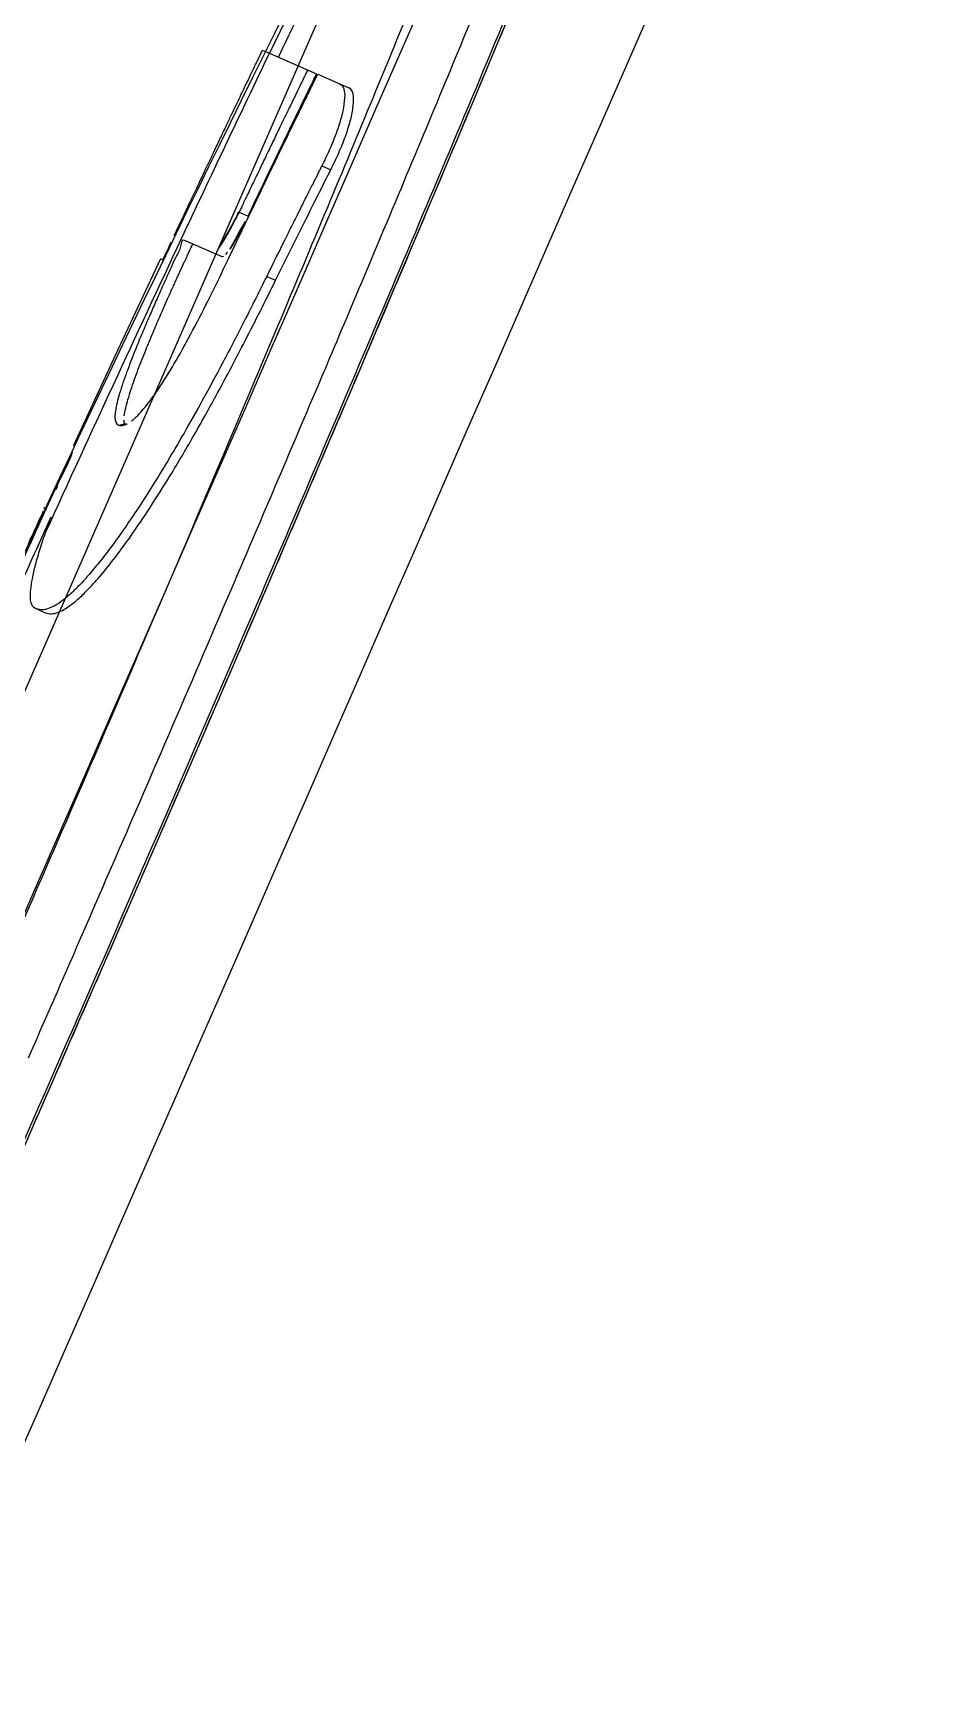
# Model space of a CAD drawing. Header units: millimetres. Extents: x 1145859089 to 1147511753, y -1047484727 to -1047247487.
# Drawn here: x 1146005189.51 to 1146005210.49, y -1047431132.04 to -1047431093.01 of the extents above; entities that cross this region are included whole.
import ezdxf
from ezdxf.xclip import XClip

# ---------------------------------------------------------------- set-up
doc = ezdxf.new("R2010")
doc.units = ezdxf.units.MM
doc.header["$LTSCALE"] = 100
doc.header["$MEASUREMENT"] = 0
doc.header["$XCLIPFRAME"] = 2
doc.layers.get('0').update_dxf_attribs({"linetype": 'CONTINUOUS'})
doc.layers.add('XREF', color=135, linetype='CONTINUOUS')
doc.layers.add('단지배치도$0$W240910', color=135, linetype='CONTINUOUS')

# ---------------------------------------------------------------- blocks, each defined once
blk = doc.blocks.new('단지배치도$0$zw$9902')
at = {"layer": '단지배치도$0$W240910', "linetype": 'ByBlock', "ltscale": 20}
for p, q in [((67020.725, -59802.693), (67086.843, -59651.522)), ((67054.919, -59722.821), (67054.259, -59724.18)), ((67060.094, -59722.831), (67059.496, -59724.262)), ((67054.094, -59724.108), (67055.369, -59724.666)), ((67059.496, -59724.262), (67058.883, -59725.726)), ((67055.395, -59724.677), (67056.129, -59724.998)), ((67058.883, -59725.726), (67058.25, -59727.229)), ((67055.492, -59726.836), (67055.703, -59726.928)), ((67058.25, -59727.229), (67057.596, -59728.779)), ((67053.541, -59727.929), (67053.752, -59728.021)), ((67053.126, -59728.977), (67052.238, -59728.588)), ((67057.596, -59728.779), (67056.916, -59730.383)), ((67051.689, -59729.029), (67050.684, -59731.173)), ((67051.689, -59729.029), (67051.745, -59729.053)), ((67054.191, -59729.442), (67054.402, -59729.534)), ((67056.916, -59730.383), (67056.352, -59731.712)), ((67050.684, -59731.173), (67049.64, -59733.424)), ((67055.502, -59731.785), (67055.539, -59731.697)), ((67056.352, -59731.712), (67055.767, -59733.084)), ((67055.767, -59733.084), (67055.162, -59734.5)), ((67049.653, -59733.429), (67049.64, -59733.424)), ((67049, -59734.908), (67049.204, -59734.461)), ((67055.162, -59734.5), (67054.541, -59735.951)), ((67048.965, -59734.893), (67049, -59734.908)), ((67049.107, -59735.116), (67048.957, -59735.445)), ((67054.541, -59735.951), (67053.909, -59737.423)), ((67048.934, -59737.353), (67048.723, -59737.26)), ((67053.909, -59737.423), (67053.272, -59738.903)), ((67053.272, -59738.903), (67052.636, -59740.377)), ((67052.636, -59740.377), (67052.007, -59741.832)), ((67052.007, -59741.832), (67051.239, -59743.602)), ((67051.239, -59743.602), (67050.498, -59745.307)), ((67050.498, -59745.307), (67049.781, -59746.951)), ((67049.781, -59746.951), (67049.086, -59748.542)), ((67049.086, -59748.542), (67048.409, -59750.086))]:
    blk.add_line(p, q, dxfattribs=at)
at = {"layer": '단지배치도$0$W240910'}
blk.add_arc((56404.253, -57219.78, 0), 12756.719, 322.5073299, 9.110085, dxfattribs=at)
at = {"layer": '단지배치도$0$W240910', "linetype": 'ByBlock', "ltscale": 20}
for centre, radius, start, end in [((41187.247, -48432.862), 28226.861, 336.1737041, 336.5796701), ((40755.517, -48244.035), 28703.079, 336.175398, 336.577983), ((67563.43, -59968.724), 564.854, 154.34602, 154.83785), ((67668.634, -60017.928), 680.995, 154.854316, 155.493839), ((65814.356, -59205.952), 1347.94, 336.826864, 337.039199)]:
    blk.add_arc(centre, radius, start, end, dxfattribs=at)
at = {"layer": '단지배치도$0$W240910', "linetype": 'ByBlock', "ltscale": 20, "extrusion": (0, 0, -1)}
blk.add_ellipse((67489.418, -59940.659), major_axis=(-452.685, -177.193), ratio=1, start_param=0.708795, end_param=0.862005, dxfattribs=at)
at = {"layer": '단지배치도$0$W240910', "linetype": 'ByBlock', "ltscale": 20}
for points, knots in [([(67068.303, -59701.903), (67068.273, -59702.003), (67068.195, -59702.253), (67068.06, -59702.668), (67067.89, -59703.172), (67067.69, -59703.747), (67067.451, -59704.417), (67067.162, -59705.207), (67066.817, -59706.135), (67066.409, -59707.211), (67065.932, -59708.448), (67065.379, -59709.863), (67064.74, -59711.478), (67064.004, -59713.315), (67063.161, -59715.4), (67062.197, -59717.759), (67061.099, -59720.424), (67059.848, -59723.43), (67058.427, -59726.819), (67056.813, -59730.637), (67054.981, -59734.936), (67052.89, -59739.802), (67050.545, -59745.212), (67048.074, -59750.863), (67045.683, -59756.283), (67043.517, -59761.15), (67041.597, -59765.431), (67039.883, -59769.222), (67038.355, -59772.578), (67036.991, -59775.548), (67035.776, -59778.174), (67034.694, -59780.492), (67033.732, -59782.535), (67032.879, -59784.33), (67032.124, -59785.902), (67031.458, -59787.275), (67030.87, -59788.471), (67030.355, -59789.507), (67029.906, -59790.396), (67029.52, -59791.149), (67029.188, -59791.784), (67028.9, -59792.325), (67028.644, -59792.795), (67028.426, -59793.185), (67028.29, -59793.421), (67028.233, -59793.518)], [0, 0, 0, 0, 0.313904, 0.785938, 1.309904, 1.908722, 2.610799, 3.446041, 4.432154, 5.579577, 6.898803, 8.409937, 10.137933, 12.10808, 14.347045, 16.883775, 19.753734, 22.995188, 26.650958, 30.776923, 35.433042, 40.668896, 46.665278, 53.123251, 59.172395, 64.435061, 69.106362, 73.246956, 76.916151, 80.169465, 83.05019, 85.596842, 87.844859, 89.823381, 91.559072, 93.077294, 94.402921, 95.55651, 96.548523, 97.389382, 98.09617, 98.698881, 99.226154, 99.701164, 100.041093, 100.041093, 100.041093, 100.041093]), ([(67054.468, -59724.272), (67054.614, -59723.966), (67056.358, -59720.347), (67058.81, -59715.393), (67061.821, -59709.724), (67063.167, -59707.335), (67063.795, -59706.275)], [0, 0, 0, 0, 1.015514, 12.053259, 16.577359, 20.274834, 20.274834, 20.274834, 20.274834]), ([(67047.289, -59747.294), (67047.789, -59746.151), (67048.805, -59743.819), (67050.319, -59740.323), (67051.792, -59736.894), (67053.17, -59733.66), (67054.437, -59730.66), (67055.604, -59727.875), (67056.681, -59725.283), (67057.632, -59722.974), (67058.223, -59721.527), (67058.485, -59720.881)], [0, 0, 0, 0, 3.743672, 7.631825, 11.428276, 14.93902, 18.178212, 21.197, 23.998758, 26.597082, 28.688442, 28.688442, 28.688442, 28.688442]), ([(67055.539, -59731.697), (67055.674, -59731.379), (67056.193, -59730.151), (67057.066, -59728.077), (67058.129, -59725.534), (67059.109, -59723.171), (67059.737, -59721.645), (67060.04, -59720.906), (67060.043, -59720.897)], [0, 0, 0, 0, 1.036829, 3.999041, 6.750569, 9.30493, 11.673982, 11.701224, 11.701224, 11.701224, 11.701224]), ([(67059.833, -59723.311), (67058.881, -59725.591), (67056.703, -59730.763), (67053.163, -59739.036), (67049.214, -59748.128), (67045.219, -59757.2), (67041.545, -59765.419), (67039.224, -59770.534), (67038.193, -59772.785)], [0, 0, 0, 0, 7.412838, 16.836515, 26.99373, 37.150656, 46.573573, 54.002163, 54.002163, 54.002163, 54.002163]), ([(67052.01, -59728.488), (67052.024, -59728.458), (67052.055, -59728.394), (67052.102, -59728.292), (67052.155, -59728.179), (67052.214, -59728.054), (67052.28, -59727.915), (67052.352, -59727.761), (67052.433, -59727.592), (67052.521, -59727.405), (67052.618, -59727.199), (67052.726, -59726.972), (67052.843, -59726.724), (67052.972, -59726.453), (67053.107, -59726.169), (67053.239, -59725.893), (67053.359, -59725.64), (67053.466, -59725.417), (67053.561, -59725.218), (67053.646, -59725.039), (67053.724, -59724.879), (67053.793, -59724.733), (67053.857, -59724.601), (67053.914, -59724.482), (67053.966, -59724.374), (67054.025, -59724.251), (67054.067, -59724.163), (67054.094, -59724.108)], [0, 0, 0, 0, 0.101216, 0.21268, 0.337037, 0.475183, 0.628251, 0.797552, 0.984556, 1.19086, 1.418155, 1.668178, 1.942617, 2.242149, 2.568282, 2.885152, 3.162222, 3.407853, 3.62699, 3.823753, 4.001309, 4.162123, 4.30788, 4.439847, 4.55914, 4.666717, 4.850658, 4.850658, 4.850658, 4.850658]), ([(67053.283, -59729.045), (67053.308, -59728.992), (67053.347, -59728.909), (67053.403, -59728.792), (67053.452, -59728.69), (67053.506, -59728.577), (67053.565, -59728.453), (67053.631, -59728.315), (67053.704, -59728.164), (67053.784, -59727.997), (67053.872, -59727.814), (67053.968, -59727.613), (67054.075, -59727.392), (67054.191, -59727.151), (67054.316, -59726.891), (67054.445, -59726.625), (67054.568, -59726.372), (67054.679, -59726.143), (67054.777, -59725.941), (67054.865, -59725.76), (67054.944, -59725.597), (67055.016, -59725.451), (67055.081, -59725.318), (67055.14, -59725.198), (67055.193, -59725.088), (67055.242, -59724.989), (67055.308, -59724.853), (67055.359, -59724.75), (67055.395, -59724.677)], [0, 0, 0, 0, 0.17416, 0.276031, 0.388935, 0.513769, 0.651585, 0.803563, 0.971007, 1.15534, 1.358079, 1.580814, 1.825108, 2.092345, 2.384014, 2.69133, 2.977529, 3.229439, 3.453049, 3.65296, 3.832726, 3.995123, 4.142371, 4.276119, 4.397538, 4.507655, 4.607381, 4.851738, 4.851738, 4.851738, 4.851738]), ([(67055.159, -59724.574), (67055.145, -59724.602), (67055.113, -59724.668), (67055.066, -59724.765), (67055.015, -59724.87), (67054.96, -59724.981), (67054.896, -59725.114), (67054.835, -59725.239), (67054.78, -59725.353), (67054.733, -59725.45), (67054.682, -59725.556), (67054.626, -59725.671), (67054.565, -59725.796), (67054.5, -59725.932), (67054.428, -59726.081), (67054.351, -59726.241), (67054.267, -59726.414), (67054.183, -59726.59), (67054.102, -59726.758), (67054.03, -59726.908), (67053.966, -59727.041), (67053.908, -59727.161), (67053.857, -59727.268), (67053.811, -59727.365), (67053.757, -59727.477), (67053.698, -59727.6), (67053.637, -59727.729), (67053.586, -59727.836), (67053.555, -59727.9), (67053.541, -59727.929)], [0, 0, 0, 0, 0.095089, 0.219783, 0.322968, 0.445598, 0.591346, 0.764655, 0.863252, 0.970765, 1.087943, 1.215607, 1.354611, 1.505842, 1.670102, 1.848055, 2.040627, 2.245358, 2.433728, 2.59899, 2.745967, 2.877573, 2.996021, 3.1031, 3.200257, 3.369431, 3.510696, 3.62852, 3.724919, 3.724919, 3.724919, 3.724919]), ([(67053.752, -59728.021), (67053.934, -59727.639), (67054.296, -59726.883), (67054.835, -59725.765), (67055.192, -59725.029), (67055.369, -59724.666)], [0, 0, 0, 0, 1.271475, 2.513114, 3.724917, 3.724917, 3.724917, 3.724917]), ([(67055.919, -59724.906), (67055.962, -59724.925), (67056.032, -59725.043), (67056.032, -59725.265), (67055.988, -59725.567), (67055.882, -59725.938), (67055.716, -59726.372), (67055.573, -59726.675), (67055.492, -59726.836)], [0, 0, 0, 0, 0.143478, 0.361031, 0.665707, 1.052829, 1.51729, 2.057986, 2.057986, 2.057986, 2.057986]), ([(67055.703, -59726.928), (67055.769, -59726.798), (67055.892, -59726.54), (67056.047, -59726.157), (67056.161, -59725.802), (67056.229, -59725.497), (67056.246, -59725.259), (67056.223, -59725.089), (67056.162, -59725.013), (67056.129, -59724.998)], [0, 0, 0, 0, 0.437832, 0.858245, 1.237806, 1.553804, 1.792378, 1.953384, 2.060312, 2.060312, 2.060312, 2.060312]), ([(67055.492, -59726.836), (67055.475, -59726.869), (67055.443, -59726.931), (67055.394, -59727.03), (67055.345, -59727.125), (67055.294, -59727.228), (67055.239, -59727.337), (67055.174, -59727.465), (67055.113, -59727.587), (67055.058, -59727.697), (67055.011, -59727.791), (67054.96, -59727.892), (67054.905, -59728.003), (67054.845, -59728.123), (67054.78, -59728.252), (67054.714, -59728.385), (67054.65, -59728.514), (67054.592, -59728.63), (67054.541, -59728.733), (67054.484, -59728.85), (67054.422, -59728.975), (67054.358, -59729.104), (67054.304, -59729.212), (67054.25, -59729.322), (67054.213, -59729.397), (67054.191, -59729.442)], [0, 0, 0, 0, 0.112954, 0.208496, 0.331779, 0.433261, 0.553589, 0.696324, 0.865585, 0.961592, 1.066042, 1.179595, 1.302893, 1.436481, 1.58099, 1.736669, 1.883678, 2.012234, 2.126246, 2.228064, 2.40197, 2.544523, 2.662842, 2.761843, 2.912936, 2.912936, 2.912936, 2.912936]), ([(67054.402, -59729.534), (67054.548, -59729.238), (67054.837, -59728.653), (67055.271, -59727.784), (67055.559, -59727.211), (67055.703, -59726.928)], [0, 0, 0, 0, 0.989544, 1.960523, 2.912934, 2.912934, 2.912934, 2.912934]), ([(67053.541, -59727.929), (67053.51, -59727.916), (67053.503, -59728.049), (67053.437, -59728.125), (67053.374, -59728.263), (67053.309, -59728.378), (67053.25, -59728.484), (67053.199, -59728.568), (67053.145, -59728.657), (67053.067, -59728.762), (67052.985, -59728.914), (67052.916, -59728.884)], [0, 0, 0, 0, 0.099852, 0.220205, 0.362888, 0.530834, 0.624621, 0.724171, 0.82741, 0.928421, 1.154137, 1.154137, 1.154137, 1.154137]), ([(67053.32, -59728.8), (67053.325, -59728.792), (67053.363, -59728.737), (67053.427, -59728.634), (67053.506, -59728.497), (67053.572, -59728.374), (67053.629, -59728.267), (67053.688, -59728.152), (67053.728, -59728.071), (67053.752, -59728.021)], [0, 0, 0, 0, 0.0286483, 0.202492, 0.3627056, 0.5025188, 0.6215872, 0.72481, 0.891535, 0.891535, 0.891535, 0.891535]), ([(67052.238, -59728.588), (67052.178, -59728.562), (67052.168, -59728.812), (67052.057, -59728.95), (67051.964, -59729.183), (67051.852, -59729.417), (67051.733, -59729.684), (67051.602, -59729.977), (67051.46, -59730.301), (67051.31, -59730.651), (67051.161, -59731.008), (67051.024, -59731.35), (67050.906, -59731.661), (67050.806, -59731.941), (67050.726, -59732.191), (67050.665, -59732.41), (67050.626, -59732.603), (67050.605, -59732.775), (67050.636, -59732.923), (67050.696, -59732.95)], [0, 0, 0, 0, 0.195011, 0.405941, 0.642777, 0.905836, 1.19659, 1.517326, 1.87024, 2.25796, 2.658507, 3.030466, 3.362542, 3.658502, 3.92079, 4.149796, 4.343803, 4.500246, 4.69802, 4.69802, 4.69802, 4.69802]), ([(67050.834, -59732.731), (67050.843, -59732.67), (67050.867, -59732.539), (67050.922, -59732.334), (67050.991, -59732.113), (67051.071, -59731.882), (67051.157, -59731.647), (67051.247, -59731.413), (67051.338, -59731.187), (67051.426, -59730.971), (67051.511, -59730.768), (67051.592, -59730.578), (67051.668, -59730.4), (67051.74, -59730.236), (67051.807, -59730.084), (67051.869, -59729.943), (67051.928, -59729.811), (67051.983, -59729.689), (67052.034, -59729.576), (67052.082, -59729.471), (67052.125, -59729.377), (67052.175, -59729.268), (67052.229, -59729.15), (67052.287, -59729.026), (67052.336, -59728.92), (67052.389, -59728.807), (67052.426, -59728.729), (67052.449, -59728.68)], [0, 0, 0, 0, 0.18482, 0.399634, 0.634331, 0.880768, 1.133215, 1.385465, 1.630793, 1.864656, 2.085114, 2.291887, 2.484706, 2.66379, 2.829812, 2.983805, 3.127128, 3.261057, 3.38575, 3.500511, 3.604704, 3.698441, 3.860084, 3.994572, 4.108376, 4.208118, 4.369264, 4.369264, 4.369264, 4.369264]), ([(67051.745, -59729.053), (67051.774, -59728.991), (67051.832, -59728.867), (67051.92, -59728.678), (67051.98, -59728.552), (67052.01, -59728.488)], [0, 0, 0, 0, 0.2050972, 0.4131775, 0.6241854, 0.6241854, 0.6241854, 0.6241854]), ([(67053.226, -59728.923), (67053.23, -59728.917), (67053.263, -59728.877), (67053.294, -59728.836), (67053.32, -59728.8)], [0, 0, 0, 0, 0.0226947, 0.154275, 0.154275, 0.154275, 0.154275]), ([(67051.001, -59732.857), (67051.028, -59732.836), (67051.156, -59732.721), (67051.397, -59732.45), (67051.718, -59731.988), (67052.078, -59731.397), (67052.463, -59730.696), (67052.869, -59729.902), (67053.142, -59729.341), (67053.283, -59729.045)], [0, 0, 0, 0, 0.103432, 0.513998, 1.083013, 1.788604, 2.591194, 3.480034, 4.463626, 4.463626, 4.463626, 4.463626]), ([(67054.191, -59729.442), (67054.02, -59729.79), (67053.68, -59730.47), (67053.175, -59731.445), (67052.698, -59732.33), (67052.263, -59733.105), (67051.869, -59733.777), (67051.51, -59734.364), (67051.18, -59734.88), (67050.872, -59735.336), (67050.585, -59735.741), (67050.313, -59736.099), (67050.056, -59736.415), (67049.812, -59736.688), (67049.58, -59736.919), (67049.362, -59737.102), (67049.168, -59737.227), (67049.006, -59737.291), (67048.859, -59737.309), (67048.77, -59737.281), (67048.723, -59737.26)], [0, 0, 0, 0, 1.16257, 2.280251, 3.29542, 4.176424, 4.948514, 5.631315, 6.240232, 6.787216, 7.281357, 7.729263, 8.135329, 8.501917, 8.829303, 9.116603, 9.352359, 9.519651, 9.634222, 9.7897, 9.7897, 9.7897, 9.7897]), ([(67048.934, -59737.353), (67048.97, -59737.368), (67049.053, -59737.398), (67049.21, -59737.389), (67049.365, -59737.324), (67049.528, -59737.224), (67049.71, -59737.082), (67049.949, -59736.858), (67050.25, -59736.53), (67050.608, -59736.088), (67051.012, -59735.535), (67051.458, -59734.873), (67051.946, -59734.097), (67052.48, -59733.191), (67053.068, -59732.135), (67053.719, -59730.902), (67054.166, -59730.013), (67054.402, -59729.534)], [0, 0, 0, 0, 0.118596, 0.259742, 0.460965, 0.614568, 0.833792, 1.152184, 1.597101, 2.167626, 2.856983, 3.651553, 4.561285, 5.608192, 6.805232, 8.187969, 9.789716, 9.789716, 9.789716, 9.789716]), ([(67050.838, -59732.947), (67050.832, -59732.924), (67050.821, -59732.852), (67050.827, -59732.779), (67050.834, -59732.731)], [0, 0, 0, 0, 0.0700071, 0.2170755, 0.2170755, 0.2170755, 0.2170755]), ([(67050.696, -59732.95), (67050.747, -59732.972), (67050.868, -59732.949), (67050.959, -59732.891), (67051.001, -59732.857)], [0, 0, 0, 0, 0.1644097, 0.3278175, 0.3278175, 0.3278175, 0.3278175]), ([(67049.204, -59734.461), (67049.245, -59734.479), (67049.251, -59734.3), (67049.333, -59734.198), (67049.39, -59734.047), (67049.447, -59733.925), (67049.49, -59733.823), (67049.541, -59733.718), (67049.573, -59733.599), (67049.716, -59733.457), (67049.653, -59733.429)], [0, 0, 0, 0, 0.132267, 0.291369, 0.480203, 0.586289, 0.699205, 0.815635, 0.920594, 1.125394, 1.125394, 1.125394, 1.125394]), ([(67045.82, -59741.964), (67045.84, -59741.919), (67045.884, -59741.82), (67045.943, -59741.688), (67045.997, -59741.565), (67046.044, -59741.459), (67046.097, -59741.342), (67046.154, -59741.213), (67046.217, -59741.071), (67046.287, -59740.914), (67046.364, -59740.741), (67046.449, -59740.551), (67046.543, -59740.342), (67046.646, -59740.111), (67046.76, -59739.857), (67046.885, -59739.577), (67047.023, -59739.27), (67047.175, -59738.932), (67047.341, -59738.564), (67047.518, -59738.17), (67047.695, -59737.778), (67047.86, -59737.413), (67048.007, -59737.089), (67048.137, -59736.801), (67048.254, -59736.544), (67048.359, -59736.313), (67048.454, -59736.104), (67048.541, -59735.914), (67048.619, -59735.742), (67048.691, -59735.585), (67048.756, -59735.442), (67048.815, -59735.312), (67048.869, -59735.194), (67048.919, -59735.086), (67048.961, -59734.992), (67048.988, -59734.934), (67049, -59734.908)], [0, 0, 0, 0, 0.146797, 0.327675, 0.432694, 0.548589, 0.676395, 0.817275, 0.972512, 1.14355, 1.331994, 1.539634, 1.768441, 2.020558, 2.298256, 2.603906, 2.940022, 3.30906, 3.713162, 4.153195, 4.603544, 5.003521, 5.356171, 5.669828, 5.95075, 6.203727, 6.432484, 6.640047, 6.828834, 7.000657, 7.15709, 7.299559, 7.429341, 7.547589, 7.655318, 7.739113, 7.739113, 7.739113, 7.739113]), ([(67048.923, -59734.974), (67048.921, -59734.98), (67048.912, -59735.045), (67048.851, -59735.135), (67048.796, -59735.269), (67048.734, -59735.399), (67048.668, -59735.567), (67048.569, -59735.693), (67048.563, -59735.945), (67048.5, -59735.918)], [0, 0, 0, 0, 0.020973, 0.195028, 0.313432, 0.457468, 0.631209, 0.830617, 1.035233, 1.035233, 1.035233, 1.035233]), ([(67048.957, -59735.445), (67048.611, -59736.204), (67047.899, -59737.772), (67046.882, -59740.036), (67046.211, -59741.542), (67045.902, -59742.238)], [0, 0, 0, 0, 2.502735, 5.165204, 7.447969, 7.447969, 7.447969, 7.447969]), ([(67048.723, -59737.26), (67048.678, -59737.241), (67048.632, -59737.142), (67048.618, -59736.992), (67048.628, -59736.798), (67048.669, -59736.542), (67048.745, -59736.222), (67048.853, -59735.852), (67048.939, -59735.592), (67048.985, -59735.458)], [0, 0, 0, 0, 0.147564, 0.278021, 0.465247, 0.723521, 1.056426, 1.451024, 1.877742, 1.877742, 1.877742, 1.877742]), ([(67048.985, -59735.458), (67048.998, -59735.42), (67049.024, -59735.345), (67049.065, -59735.231), (67049.093, -59735.154), (67049.107, -59735.116)], [0, 0, 0, 0, 0.1187338, 0.2398341, 0.3631489, 0.3631489, 0.3631489, 0.3631489]), ([(67048.577, -59747.857), (67049.155, -59746.538), (67050.262, -59743.996), (67051.853, -59740.321), (67052.931, -59737.814), (67053.48, -59736.531), (67053.544, -59736.381)], [0, 0, 0, 0, 4.321778, 8.317016, 12.015205, 12.505484, 12.505484, 12.505484, 12.505484])]:
    blk.add_open_spline(points, degree=3, knots=knots, dxfattribs=at)
for points in [[(67053.126, -59728.977), (67053.161, -59728.992), (67053.202, -59728.952), (67053.226, -59728.923)], [(67048.964, -59734.893), (67048.936, -59734.881), (67048.927, -59734.944), (67048.923, -59734.974)]]:
    blk.add_open_spline(points, degree=3, dxfattribs=at)
blk = doc.blocks.new('단지배치도')
blk.add_blockref('단지배치도$0$zw$9902', (141034.193, 142437.157))

msp = doc.modelspace()

# ---------------------------------------------------------------- block references
at = {"layer": 'XREF'}
ref = msp.add_blockref('단지배치도', (1145797106.633357, -1047513806.462535), dxfattribs=at)
XClip(ref).set_block_clipping_path([(72982.4064819524, 34919.7593965298), (360382.4067475507, 255319.7593436697)])

doc.saveas('drawing.dxf')
